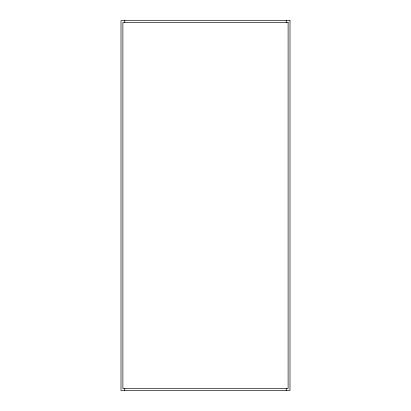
<?xml version="1.0" encoding="UTF-8"?>
<svg xmlns="http://www.w3.org/2000/svg" width="411" height="411" viewBox="0 0 411 411"><rect width="100%" height="100%" fill="white"/><g stroke="black" fill="none" stroke-linecap="round" stroke-linejoin="round"><path stroke-width="0.62" d="M286.241 20.55L286.241 22.425M286.241 388.575L286.241 390.45M124.759 20.55L124.759 22.425M124.759 388.575L124.759 390.45M289.996 20.55L121.004 20.55L121.004 390.45L289.996 390.45L289.996 20.55M288.116 22.425L122.884 22.425L122.884 388.575L288.116 388.575L288.116 22.425"/></g></svg>
